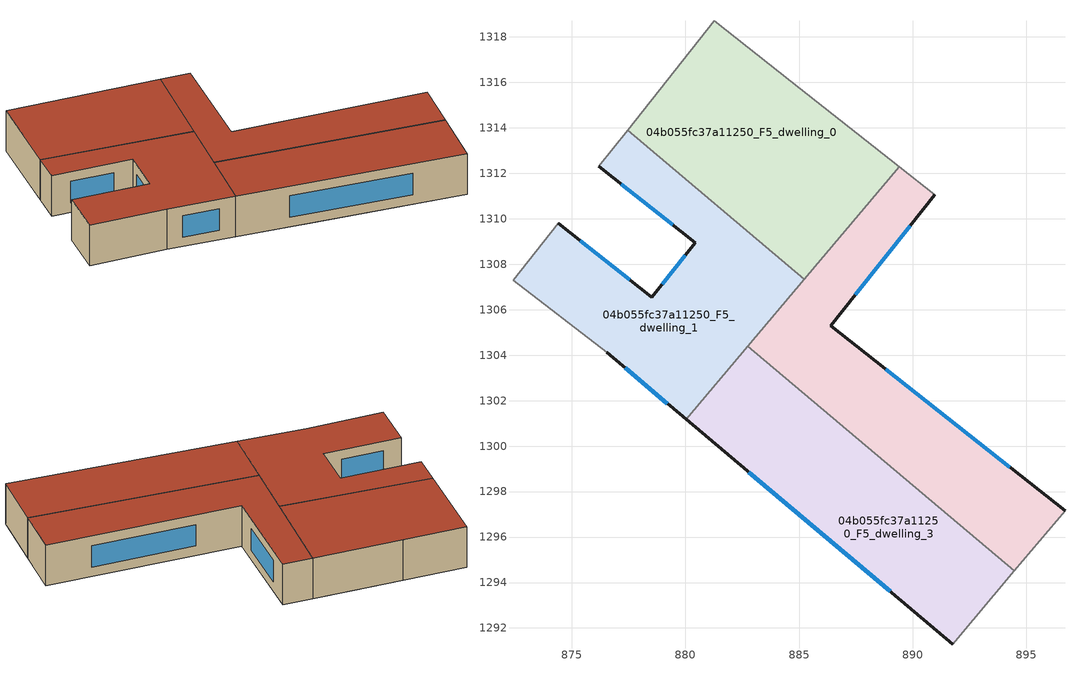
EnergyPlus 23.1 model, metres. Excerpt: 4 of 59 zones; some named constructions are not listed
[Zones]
04b055fc37a11250_F5_dwelling_0
 floor to 04b055fc37a11250_F4_dwelling_4 (EU_floor_Construction): 884.63,1316.06 887.33,1313.93 883.37,1308.92 877.46,1313.9 881.28,1318.7 z15
 floor adiabatic (EU_floor_Construction): 889.4,1312.29 885.24,1307.35 883.37,1308.92 887.33,1313.93 z15
 wall to 04b055fc37a11250_F5_dwelling_1 (EU_wall_Construction): 877.46,1313.9 885.24,1307.35 z15:18
 wall adiabatic (EU_wall_Construction): 889.4,1312.29 884.63,1316.06 881.28,1318.7 877.46,1313.9 z15:18
 wall to 04b055fc37a11250_F5_dwelling_2 (EU_wall_Construction): 885.24,1307.35 889.4,1312.29 z15:18
 roof outside (EU_roof_Construction): 885.24,1307.35 889.4,1312.29 884.63,1316.06 881.28,1318.7 877.46,1313.9 z18
04b055fc37a11250_F5_dwelling_1
 floor to 04b055fc37a11250_F4_dwelling_9 (EU_floor_Construction): 880.03,1308.43 883.7,1305.53 880.04,1301.18 876.54,1304.13 872.42,1307.29 874.41,1309.8 878.53,1306.55 z15
 floor to 04b055fc37a11250_F4_dwelling_4 (EU_floor_Construction): 883.37,1308.92 881.85,1307 880.03,1308.43 880.44,1308.95 876.19,1312.3 877.46,1313.9 z15
 floor to 04b055fc37a11250_F4_dwelling_3 (EU_floor_Construction): 885.24,1307.35 883.7,1305.53 881.85,1307 883.37,1308.92 z15
 wall outside (EU_wall_Construction): 876.19,1312.3 880.44,1308.95 878.53,1306.55 874.41,1309.8 / 876.54,1304.13 880.04,1301.18 z15:18
 wall adiabatic (EU_wall_Construction): 877.46,1313.9 876.19,1312.3 / 874.41,1309.8 872.42,1307.29 876.54,1304.13 z15:18
 wall to 04b055fc37a11250_F5_dwelling_3 (EU_wall_Construction): 880.04,1301.18 882.75,1304.4 z15:18
 wall to 04b055fc37a11250_F5_dwelling_2 (EU_wall_Construction): 882.75,1304.4 885.24,1307.35 z15:18
 window (EU_Window_Construction): 879.99,1308.39 878.98,1307.11 / 877.19,1311.51 879.44,1309.74 / 877.36,1303.44 879.21,1301.87 / 877.56,1307.31 875.38,1309.04 z15.7:17.3
 roof outside (EU_roof_Construction): 880.04,1301.18 885.24,1307.35 877.46,1313.9 876.19,1312.3 880.44,1308.95 878.53,1306.55 874.41,1309.8 872.42,1307.29 876.54,1304.13 z18
04b055fc37a11250_F5_dwelling_2
 floor to 04b055fc37a11250_F4_dwelling_3 (EU_floor_Construction): 890.97,1311.05 886.39,1305.3 896.7,1297.16 895.74,1296.02 883.7,1305.53 889.4,1312.29 z15
 floor to 04b055fc37a11250_F4_dwelling_8 (EU_floor_Construction): 895.74,1296.02 894.48,1294.52 886.12,1301.56 887.13,1302.83 z15
 floor to 04b055fc37a11250_F4_dwelling_9 (EU_floor_Construction): 887.13,1302.83 886.12,1301.56 882.75,1304.4 883.7,1305.53 z15
 wall outside (EU_wall_Construction): 896.7,1297.16 886.39,1305.3 890.97,1311.05 z15:18
 wall to 04b055fc37a11250_F5_dwelling_3 (EU_wall_Construction): 882.75,1304.4 894.48,1294.52 z15:18
 wall adiabatic (EU_wall_Construction): 890.97,1311.05 889.4,1312.29 z15:18
 wall to 04b055fc37a11250_F5_dwelling_4 (EU_wall_Construction): 894.48,1294.52 896.7,1297.16 z15:18
 window (EU_Window_Construction): 894.28,1299.07 888.81,1303.39 / 887.47,1306.65 889.89,1309.7 z15.7:17.3
 roof outside (EU_roof_Construction): 894.48,1294.52 896.7,1297.16 886.39,1305.3 890.97,1311.05 889.4,1312.29 882.75,1304.4 z18
04b055fc37a11250_F5_dwelling_3
 floor to 04b055fc37a11250_F4_dwelling_8 (EU_floor_Construction): 894.48,1294.52 891.76,1291.29 883.55,1298.22 883.51,1298.25 886.12,1301.56 z15
 floor to 04b055fc37a11250_F4_dwelling_9 (EU_floor_Construction): 886.12,1301.56 883.51,1298.25 880.04,1301.18 882.75,1304.4 z15
 wall outside (EU_wall_Construction): 880.04,1301.18 891.76,1291.29 z15:18
 wall to 04b055fc37a11250_F5_dwelling_4 (EU_wall_Construction): 891.76,1291.29 894.48,1294.52 z15:18
 window (EU_Window_Construction): 882.79,1298.86 889.01,1293.62 z15.7:17.3
 roof outside (EU_roof_Construction): 891.76,1291.29 894.48,1294.52 882.75,1304.4 880.04,1301.18 z18
[HVACTEMPLATE:THERMOSTAT] Constant Heating Setpoint=20; Constant Cooling Setpoint=50
EU_HeatOnly_04b055fc37a11250_F0_dwelling_0; EU_HeatOnly_04b055fc37a11250_F0_dwelling_1; EU_HeatOnly_04b055fc37a11250_F0_dwelling_2; EU_HeatOnly_04b055fc37a11250_F0_dwelling_3; EU_HeatOnly_04b055fc37a11250_F0_dwelling_4; EU_HeatOnly_04b055fc37a11250_F0_dwelling_5; EU_HeatOnly_04b055fc37a11250_F0_dwelling_6; EU_HeatOnly_04b055fc37a11250_F0_dwelling_7; EU_HeatOnly_04b055fc37a11250_F0_dwelling_8; EU_HeatOnly_04b055fc37a11250_F0_dwelling_9; EU_HeatOnly_04b055fc37a11250_F1_dwelling_0; EU_HeatOnly_04b055fc37a11250_F1_dwelling_1; EU_HeatOnly_04b055fc37a11250_F1_dwelling_2; EU_HeatOnly_04b055fc37a11250_F1_dwelling_3; EU_HeatOnly_04b055fc37a11250_F1_dwelling_4; EU_HeatOnly_04b055fc37a11250_F1_dwelling_5; EU_HeatOnly_04b055fc37a11250_F1_dwelling_6; EU_HeatOnly_04b055fc37a11250_F1_dwelling_7; EU_HeatOnly_04b055fc37a11250_F1_dwelling_8; EU_HeatOnly_04b055fc37a11250_F1_dwelling_9; EU_HeatOnly_04b055fc37a11250_F2_dwelling_0; EU_HeatOnly_04b055fc37a11250_F2_dwelling_1; EU_HeatOnly_04b055fc37a11250_F2_dwelling_2; EU_HeatOnly_04b055fc37a11250_F2_dwelling_3; EU_HeatOnly_04b055fc37a11250_F2_dwelling_4; EU_HeatOnly_04b055fc37a11250_F2_dwelling_5; EU_HeatOnly_04b055fc37a11250_F2_dwelling_6; EU_HeatOnly_04b055fc37a11250_F2_dwelling_7; EU_HeatOnly_04b055fc37a11250_F2_dwelling_8; EU_HeatOnly_04b055fc37a11250_F2_dwelling_9; EU_HeatOnly_04b055fc37a11250_F3_dwelling_0; EU_HeatOnly_04b055fc37a11250_F3_dwelling_1; EU_HeatOnly_04b055fc37a11250_F3_dwelling_2; EU_HeatOnly_04b055fc37a11250_F3_dwelling_3; EU_HeatOnly_04b055fc37a11250_F3_dwelling_4; EU_HeatOnly_04b055fc37a11250_F3_dwelling_5; EU_HeatOnly_04b055fc37a11250_F3_dwelling_6; EU_HeatOnly_04b055fc37a11250_F3_dwelling_7; EU_HeatOnly_04b055fc37a11250_F3_dwelling_8; EU_HeatOnly_04b055fc37a11250_F3_dwelling_9; EU_HeatOnly_04b055fc37a11250_F4_dwelling_0; EU_HeatOnly_04b055fc37a11250_F4_dwelling_1; EU_HeatOnly_04b055fc37a11250_F4_dwelling_2; EU_HeatOnly_04b055fc37a11250_F4_dwelling_3; EU_HeatOnly_04b055fc37a11250_F4_dwelling_4; EU_HeatOnly_04b055fc37a11250_F4_dwelling_5; EU_HeatOnly_04b055fc37a11250_F4_dwelling_6; EU_HeatOnly_04b055fc37a11250_F4_dwelling_7; EU_HeatOnly_04b055fc37a11250_F4_dwelling_8; EU_HeatOnly_04b055fc37a11250_F4_dwelling_9; EU_HeatOnly_04b055fc37a11250_F5_dwelling_0; EU_HeatOnly_04b055fc37a11250_F5_dwelling_1; EU_HeatOnly_04b055fc37a11250_F5_dwelling_2; EU_HeatOnly_04b055fc37a11250_F5_dwelling_3; EU_HeatOnly_04b055fc37a11250_F5_dwelling_4; EU_HeatOnly_04b055fc37a11250_F5_dwelling_5; EU_HeatOnly_04b055fc37a11250_F5_dwelling_6; EU_HeatOnly_04b055fc37a11250_F5_dwelling_7; EU_HeatOnly_04b055fc37a11250_F5_dwelling_8
[SIZING:ZONE] Zone Cooling Design Supply Air Temperature Input Method=SupplyAirTemperature; Zone Cooling Design Supply Air Temperature=13; Zone Heating Design Supply Air Temperature Input Method=SupplyAirTemperature; Zone Heating Design Supply Air Temperature=50; Zone Cooling Design Supply Air Humidity Ratio=0.008; Zone Heating Design Supply Air Humidity Ratio=0.008; Cooling Design Air Flow Method=DesignDay; Cooling Design Air Flow Rate=0; Cooling Minimum Air Flow per Zone Floor Area=0.000762; Cooling Minimum Air Flow=0; Cooling Minimum Air Flow Fraction=0.2; Heating Design Air Flow Method=DesignDay; Heating Design Air Flow Rate=0; Heating Maximum Air Flow per Zone Floor Area=0.002032; Heating Maximum Air Flow=0.141576; Heating Maximum Air Flow Fraction=0.3; Account for Dedicated Outdoor Air System=No; Dedicated Outdoor Air System Control Strategy=NeutralSupplyAir; Dedicated Outdoor Air Low Setpoint Temperature for Design=autosize; Dedicated Outdoor Air High Setpoint Temperature for Design=autosize; Zone Load Sizing Method=Sensible Load Only No Latent Load; Zone Latent Cooling Design Supply Air Humidity Ratio Input Method=HumidityRatioDifference; Zone Cooling Design Supply Air Humidity Ratio Difference=0.005; Zone Latent Heating Design Supply Air Humidity Ratio Input Method=HumidityRatioDifference; Zone Humidification Design Supply Air Humidity Ratio Difference=0.005
04b055fc37a11250_F5_dwelling_7; 04b055fc37a11250_F5_dwelling_8
[SCHEDULE:CONSTANT]
Name | Hourly Value
EU_AlwaysOn | 1
EU_CoolingOff | 0
[SCHEDULE:FILE] Column Number=1; Rows to Skip at Top=0; Number of Hours of Data=8760; Column Separator=Comma; Interpolate to Timestep=No; Minutes per Item=60; Adjust Schedule for Daylight Savings=Yes
Name | File
EU_Step8_GainSchedule_04b055fc37a11250_F1_dwelling_4_f000 | ../../schedules/04b055fc37a11250/04b055fc37a11250_F1_dwelling_4_f000_gain.csv
EU_Step8_GainSchedule_04b055fc37a11250_F1_dwelling_5_f000 | ../../schedules/04b055fc37a11250/04b055fc37a11250_F1_dwelling_5_f000_gain.csv
EU_Step8_GainSchedule_04b055fc37a11250_F1_dwelling_6_f000 | ../../schedules/04b055fc37a11250/04b055fc37a11250_F1_dwelling_6_f000_gain.csv
EU_Step8_GainSchedule_04b055fc37a11250_F1_dwelling_7_f000 | ../../schedules/04b055fc37a11250/04b055fc37a11250_F1_dwelling_7_f000_gain.csv
EU_Step8_GainSchedule_04b055fc37a11250_F1_dwelling_8_f000 | ../../schedules/04b055fc37a11250/04b055fc37a11250_F1_dwelling_8_f000_gain.csv
EU_Step8_GainSchedule_04b055fc37a11250_F1_dwelling_9_f000 | ../../schedules/04b055fc37a11250/04b055fc37a11250_F1_dwelling_9_f000_gain.csv
EU_Step8_GainSchedule_04b055fc37a11250_F2_dwelling_0_f000 | ../../schedules/04b055fc37a11250/04b055fc37a11250_F2_dwelling_0_f000_gain.csv
EU_Step8_GainSchedule_04b055fc37a11250_F2_dwelling_1_f000 | ../../schedules/04b055fc37a11250/04b055fc37a11250_F2_dwelling_1_f000_gain.csv
EU_Step8_GainSchedule_04b055fc37a11250_F2_dwelling_2_f000 | ../../schedules/04b055fc37a11250/04b055fc37a11250_F2_dwelling_2_f000_gain.csv
EU_Step8_GainSchedule_04b055fc37a11250_F2_dwelling_3_f000 | ../../schedules/04b055fc37a11250/04b055fc37a11250_F2_dwelling_3_f000_gain.csv
EU_Step8_GainSchedule_04b055fc37a11250_F2_dwelling_4_f000 | ../../schedules/04b055fc37a11250/04b055fc37a11250_F2_dwelling_4_f000_gain.csv
EU_Step8_GainSchedule_04b055fc37a11250_F2_dwelling_5_f000 | ../../schedules/04b055fc37a11250/04b055fc37a11250_F2_dwelling_5_f000_gain.csv
EU_Step8_GainSchedule_04b055fc37a11250_F2_dwelling_6_f000 | ../../schedules/04b055fc37a11250/04b055fc37a11250_F2_dwelling_6_f000_gain.csv
EU_Step8_GainSchedule_04b055fc37a11250_F2_dwelling_7_f000 | ../../schedules/04b055fc37a11250/04b055fc37a11250_F2_dwelling_7_f000_gain.csv
EU_Step8_GainSchedule_04b055fc37a11250_F2_dwelling_8_f000 | ../../schedules/04b055fc37a11250/04b055fc37a11250_F2_dwelling_8_f000_gain.csv
EU_Step8_GainSchedule_04b055fc37a11250_F2_dwelling_9_f000 | ../../schedules/04b055fc37a11250/04b055fc37a11250_F2_dwelling_9_f000_gain.csv
EU_Step8_GainSchedule_04b055fc37a11250_F3_dwelling_0_f000 | ../../schedules/04b055fc37a11250/04b055fc37a11250_F3_dwelling_0_f000_gain.csv
EU_Step8_GainSchedule_04b055fc37a11250_F3_dwelling_1_f000 | ../../schedules/04b055fc37a11250/04b055fc37a11250_F3_dwelling_1_f000_gain.csv
EU_Step8_GainSchedule_04b055fc37a11250_F3_dwelling_2_f000 | ../../schedules/04b055fc37a11250/04b055fc37a11250_F3_dwelling_2_f000_gain.csv
EU_Step8_GainSchedule_04b055fc37a11250_F3_dwelling_3_f000 | ../../schedules/04b055fc37a11250/04b055fc37a11250_F3_dwelling_3_f000_gain.csv
EU_Step8_GainSchedule_04b055fc37a11250_F3_dwelling_4_f000 | ../../schedules/04b055fc37a11250/04b055fc37a11250_F3_dwelling_4_f000_gain.csv
EU_Step8_GainSchedule_04b055fc37a11250_F3_dwelling_5_f000 | ../../schedules/04b055fc37a11250/04b055fc37a11250_F3_dwelling_5_f000_gain.csv
EU_Step8_GainSchedule_04b055fc37a11250_F3_dwelling_6_f000 | ../../schedules/04b055fc37a11250/04b055fc37a11250_F3_dwelling_6_f000_gain.csv
EU_Step8_GainSchedule_04b055fc37a11250_F3_dwelling_7_f000 | ../../schedules/04b055fc37a11250/04b055fc37a11250_F3_dwelling_7_f000_gain.csv
EU_Step8_GainSchedule_04b055fc37a11250_F3_dwelling_8_f000 | ../../schedules/04b055fc37a11250/04b055fc37a11250_F3_dwelling_8_f000_gain.csv
EU_Step8_GainSchedule_04b055fc37a11250_F3_dwelling_9_f000 | ../../schedules/04b055fc37a11250/04b055fc37a11250_F3_dwelling_9_f000_gain.csv
EU_Step8_GainSchedule_04b055fc37a11250_F4_dwelling_0_f000 | ../../schedules/04b055fc37a11250/04b055fc37a11250_F4_dwelling_0_f000_gain.csv
EU_Step8_GainSchedule_04b055fc37a11250_F4_dwelling_1_f000 | ../../schedules/04b055fc37a11250/04b055fc37a11250_F4_dwelling_1_f000_gain.csv
EU_Step8_GainSchedule_04b055fc37a11250_F4_dwelling_2_f000 | ../../schedules/04b055fc37a11250/04b055fc37a11250_F4_dwelling_2_f000_gain.csv
EU_Step8_GainSchedule_04b055fc37a11250_F4_dwelling_3_f000 | ../../schedules/04b055fc37a11250/04b055fc37a11250_F4_dwelling_3_f000_gain.csv
EU_Step8_GainSchedule_04b055fc37a11250_F4_dwelling_4_f000 | ../../schedules/04b055fc37a11250/04b055fc37a11250_F4_dwelling_4_f000_gain.csv
EU_Step8_GainSchedule_04b055fc37a11250_F4_dwelling_5_f000 | ../../schedules/04b055fc37a11250/04b055fc37a11250_F4_dwelling_5_f000_gain.csv
EU_Step8_GainSchedule_04b055fc37a11250_F4_dwelling_6_f000 | ../../schedules/04b055fc37a11250/04b055fc37a11250_F4_dwelling_6_f000_gain.csv
EU_Step8_GainSchedule_04b055fc37a11250_F4_dwelling_7_f000 | ../../schedules/04b055fc37a11250/04b055fc37a11250_F4_dwelling_7_f000_gain.csv
EU_Step8_GainSchedule_04b055fc37a11250_F4_dwelling_8_f000 | ../../schedules/04b055fc37a11250/04b055fc37a11250_F4_dwelling_8_f000_gain.csv
EU_Step8_GainSchedule_04b055fc37a11250_F4_dwelling_9_f000 | ../../schedules/04b055fc37a11250/04b055fc37a11250_F4_dwelling_9_f000_gain.csv
EU_Step8_GainSchedule_04b055fc37a11250_F5_dwelling_0_f000 | ../../schedules/04b055fc37a11250/04b055fc37a11250_F5_dwelling_0_f000_gain.csv
EU_Step8_GainSchedule_04b055fc37a11250_F5_dwelling_1_f000 | ../../schedules/04b055fc37a11250/04b055fc37a11250_F5_dwelling_1_f000_gain.csv
EU_Step8_GainSchedule_04b055fc37a11250_F5_dwelling_2_f000 | ../../schedules/04b055fc37a11250/04b055fc37a11250_F5_dwelling_2_f000_gain.csv
EU_Step8_GainSchedule_04b055fc37a11250_F5_dwelling_3_f000 | ../../schedules/04b055fc37a11250/04b055fc37a11250_F5_dwelling_3_f000_gain.csv
EU_Step8_GainSchedule_04b055fc37a11250_F5_dwelling_4_f000 | ../../schedules/04b055fc37a11250/04b055fc37a11250_F5_dwelling_4_f000_gain.csv
EU_Step8_GainSchedule_04b055fc37a11250_F5_dwelling_5_f000 | ../../schedules/04b055fc37a11250/04b055fc37a11250_F5_dwelling_5_f000_gain.csv
EU_Step8_GainSchedule_04b055fc37a11250_F5_dwelling_6_f000 | ../../schedules/04b055fc37a11250/04b055fc37a11250_F5_dwelling_6_f000_gain.csv
EU_Step8_GainSchedule_04b055fc37a11250_F5_dwelling_7_f000 | ../../schedules/04b055fc37a11250/04b055fc37a11250_F5_dwelling_7_f000_gain.csv
EU_Step8_GainSchedule_04b055fc37a11250_F5_dwelling_8_f000 | ../../schedules/04b055fc37a11250/04b055fc37a11250_F5_dwelling_8_f000_gain.csv
